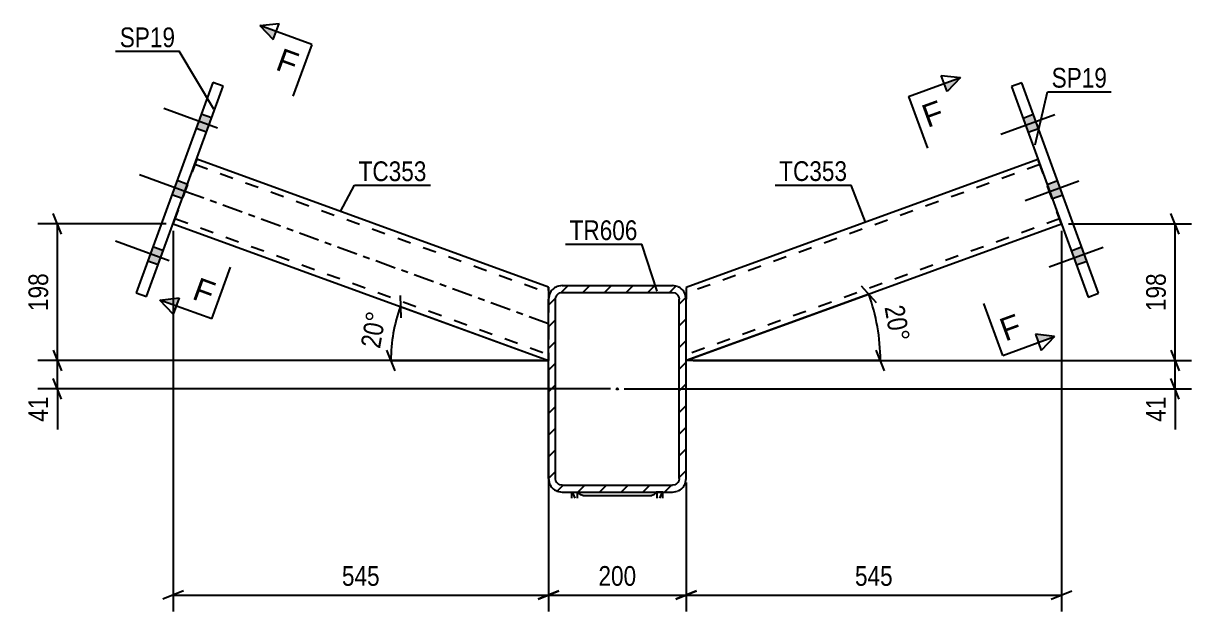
# Model space of a CAD drawing. Header units: millimetres. Extents: x 0 to 1189, y 0 to 841.
# Drawn here: x 337.1 to 506.8, y 200.7 to 286.1 of the extents above; entities that cross this region are included whole.
import ezdxf

# ---------------------------------------------------------------- set-up
doc = ezdxf.new("R2010")
doc.units = ezdxf.units.MM
doc.linetypes.add('DXK_LINE_DOT2', pattern=[3.9198, 1.9599, -1.9599])
doc.linetypes.add('DXK_LINE_DOT3', pattern=[5.9187, 2.979, -0.9799, 0.9799, -0.9799])
doc.styles.add('Arial', font='ARIAL.TTF', dxfattribs={"height": 0.2})
doc.styles.add('Arial Narrow', font='ARIALN.TTF', dxfattribs={"height": 0.2})

# ---------------------------------------------------------------- blocks, each defined once
blk = doc.blocks.new('Part-761554047-5859 - 5801')
at = {"color": 2, "linetype": 'Continuous'}
for p, q in [((364.62, 277.49), (353.51, 246.95)), ((355.01, 246.4), (366.12, 276.94)), ((366.12, 276.94), (364.62, 277.49)), ((353.51, 246.95), (355.01, 246.4))]:
    blk.add_line(p, q, dxfattribs=at)
blk = doc.blocks.new('Bolt-761554047-5811 - 5801')
at = {"linetype": 'Continuous'}
for points in [[(484.53, 270.76), (483.77, 272.82), (482.27, 272.28), (483.02, 270.21)], [(484.53, 270.76), (483.77, 272.82), (482.27, 272.28), (483.02, 270.21)], [(484.53, 270.76), (483.77, 272.82), (482.27, 272.28), (483.02, 270.21)], [(488.03, 261.13), (487.28, 263.19), (485.77, 262.65), (486.53, 260.58)], [(488.03, 261.13), (487.28, 263.19), (485.77, 262.65), (486.53, 260.58)], [(491.54, 251.49), (490.78, 253.56), (489.28, 253.01), (490.03, 250.95)], [(491.54, 251.49), (490.78, 253.56), (489.28, 253.01), (490.03, 250.95)], [(491.54, 251.49), (490.78, 253.56), (489.28, 253.01), (490.03, 250.95)]]:
    blk.add_hatch(color=1, dxfattribs=at).paths.add_polyline_path(points)
at = {"color": 1, "linetype": 'Continuous'}
for p, q in [((486.87, 272.78), (479.07, 269.94)), ((486.87, 272.78), (479.07, 269.94)), ((486.87, 272.78), (479.07, 269.94)), ((483.77, 272.82), (482.27, 272.28)), ((483.77, 272.82), (482.27, 272.28)), ((483.77, 272.82), (482.27, 272.28)), ((484.53, 270.76), (483.02, 270.21)), ((484.53, 270.76), (483.02, 270.21)), ((484.53, 270.76), (483.02, 270.21)), ((490.38, 263.15), (482.58, 260.31)), ((490.38, 263.15), (482.58, 260.31)), ((487.28, 263.19), (485.77, 262.65)), ((487.28, 263.19), (485.77, 262.65)), ((488.03, 261.13), (486.53, 260.58)), ((488.03, 261.13), (486.53, 260.58)), ((493.89, 253.52), (486.09, 250.68)), ((493.89, 253.52), (486.09, 250.68)), ((493.89, 253.52), (486.09, 250.68)), ((490.78, 253.56), (489.28, 253.01)), ((490.78, 253.56), (489.28, 253.01)), ((490.78, 253.56), (489.28, 253.01)), ((491.54, 251.49), (490.03, 250.95)), ((491.54, 251.49), (490.03, 250.95)), ((491.54, 251.49), (490.03, 250.95))]:
    blk.add_line(p, q, dxfattribs=at)
blk = doc.blocks.new('Part-761554047-5825 - 5801')
at = {"color": 2, "linetype": 'Continuous'}
for p, q in [((482.1, 277.43), (480.59, 276.88)), ((480.59, 276.88), (491.71, 246.34)), ((493.21, 246.89), (482.1, 277.43)), ((491.71, 246.34), (493.21, 246.89))]:
    blk.add_line(p, q, dxfattribs=at)
blk = doc.blocks.new('Bolt-761554047-5840 - 5801')
at = {"linetype": 'Continuous'}
for points in [[(363.7, 270.27), (364.45, 272.34), (362.95, 272.88), (362.19, 270.82)], [(363.7, 270.27), (364.45, 272.34), (362.95, 272.88), (362.19, 270.82)], [(363.7, 270.27), (364.45, 272.34), (362.95, 272.88), (362.19, 270.82)], [(360.19, 260.64), (360.94, 262.7), (359.44, 263.25), (358.69, 261.18)], [(360.19, 260.64), (360.94, 262.7), (359.44, 263.25), (358.69, 261.18)], [(356.68, 251), (357.44, 253.07), (355.93, 253.62), (355.18, 251.55)], [(356.68, 251), (357.44, 253.07), (355.93, 253.62), (355.18, 251.55)], [(356.68, 251), (357.44, 253.07), (355.93, 253.62), (355.18, 251.55)]]:
    blk.add_hatch(color=1, dxfattribs=at).paths.add_polyline_path(points)
at = {"color": 1, "linetype": 'Continuous'}
for p, q in [((365.29, 270.86), (357.49, 273.7)), ((365.29, 270.86), (357.49, 273.7)), ((365.29, 270.86), (357.49, 273.7)), ((364.45, 272.34), (362.95, 272.88)), ((364.45, 272.34), (362.95, 272.88)), ((364.45, 272.34), (362.95, 272.88)), ((363.7, 270.27), (362.19, 270.82)), ((363.7, 270.27), (362.19, 270.82)), ((363.7, 270.27), (362.19, 270.82)), ((361.79, 261.23), (353.99, 264.06)), ((361.79, 261.23), (353.99, 264.06)), ((360.94, 262.7), (359.44, 263.25)), ((360.94, 262.7), (359.44, 263.25)), ((360.19, 260.64), (358.69, 261.18)), ((360.19, 260.64), (358.69, 261.18)), ((358.28, 251.59), (350.48, 254.43)), ((358.28, 251.59), (350.48, 254.43)), ((358.28, 251.59), (350.48, 254.43)), ((357.44, 253.07), (355.93, 253.62)), ((357.44, 253.07), (355.93, 253.62)), ((357.44, 253.07), (355.93, 253.62)), ((356.68, 251), (355.18, 251.55)), ((356.68, 251), (355.18, 251.55)), ((356.68, 251), (355.18, 251.55))]:
    blk.add_line(p, q, dxfattribs=at)
blk = doc.blocks.new('Part-761554047-5904 - 5801')
at = {"linetype": 'Continuous'}
h = blk.add_hatch(dxfattribs=at)
h.set_pattern_fill('', scale=0.7, style=0, pattern_type=0)
h.set_pattern_definition([(45, (413.3587, 220.0091), (-1.57154, 1.57154), [])])
h.paths.add_polyline_path([(413.36, 246.01), (413.36, 220.01), (413.51, 219.24), (413.94, 218.59), (414.59, 218.16), (415.36, 218.01), (431.36, 218.01), (432.12, 218.16), (432.77, 218.59), (433.21, 219.24), (433.36, 220.01), (433.36, 246.01), (433.21, 246.77), (432.77, 247.42), (432.12, 247.86), (431.36, 248.01), (415.36, 248.01), (414.59, 247.86), (413.94, 247.42), (413.51, 246.77)])
h.paths.add_polyline_path([(414.65, 246.72), (414.98, 246.93), (415.36, 247.01), (431.36, 247.01), (431.74, 246.93), (432.07, 246.72), (432.28, 246.39), (432.36, 246.01), (432.36, 220.01), (432.28, 219.63), (432.07, 219.3), (431.74, 219.09), (431.36, 219.01), (415.36, 219.01), (414.98, 219.09), (414.65, 219.3), (414.43, 219.63), (414.36, 220.01), (414.36, 246.01), (414.43, 246.39)])
blk.add_hatch(color=30, dxfattribs=at).paths.add_polyline_path([(423.36, 232.91, -1), (423.36, 233.11, -1)])
at = {"color": 2, "linetype": 'Continuous'}
for p, q in [((415.36, 248.01), (414.59, 247.86)), ((415.36, 248.01), (431.36, 248.01)), ((432.12, 247.86), (431.36, 248.01)), ((413.51, 246.77), (413.36, 246.01)), ((413.36, 220.01), (413.36, 246.01)), ((414.36, 246.01), (414.43, 246.39)), ((414.36, 220.01), (414.36, 246.01)), ((414.98, 246.93), (415.36, 247.01)), ((415.36, 247.01), (431.36, 247.01)), ((431.36, 247.01), (431.74, 246.93)), ((432.28, 246.39), (432.36, 246.01)), ((432.36, 220.01), (432.36, 246.01)), ((433.36, 246.01), (433.21, 246.77)), ((433.36, 220.01), (433.36, 246.01)), ((413.36, 220.01), (413.51, 219.24)), ((414.43, 219.63), (414.36, 220.01)), ((415.36, 219.01), (414.98, 219.09)), ((415.36, 219.01), (431.36, 219.01)), ((431.74, 219.09), (431.36, 219.01)), ((432.36, 220.01), (432.28, 219.63)), ((433.21, 219.24), (433.36, 220.01)), ((414.59, 218.16), (415.36, 218.01)), ((415.36, 218.01), (431.36, 218.01)), ((431.36, 218.01), (432.12, 218.16))]:
    blk.add_line(p, q, dxfattribs=at)
at = {"color": 30, "linetype": 'DXK_LINE_DOT3'}
blk.add_line((423.36, 233.01), (423.36, 233.01), dxfattribs=at)
at = {"color": 30, "linetype": 'Continuous'}
blk.add_circle((423.36, 233.01), 0.1, dxfattribs=at)
at = {"color": 2, "linetype": 'Continuous'}
for centre, radius, start, end in [((415.36, 246.01), 2, 112.5, 157.5), ((431.36, 246.01), 2, 22.5, 67.5), ((415.36, 246.01), 1, 112.5, 157.5), ((431.36, 246.01), 1, 22.5, 67.5), ((415.36, 220.01), 2, 202.5, 247.5), ((415.36, 220.01), 1, 202.5, 247.5), ((431.36, 220.01), 1, 292.5, 337.5), ((431.36, 220.01), 2, 292.5, 337.5)]:
    blk.add_arc(centre, radius, start, end, dxfattribs=at)
blk = doc.blocks.new('Part-761554047-5874 - 5801')
at = {"color": 2, "linetype": 'Continuous'}
for p, q in [((416.76, 217.14), (416.76, 218.01)), ((416.85, 218.01), (416.88, 217.8)), ((416.88, 217.8), (417.18, 217.14)), ((417.79, 217.86), (417.73, 218.01)), ((418.05, 217.61), (417.79, 217.86)), ((418.36, 217.52), (418.05, 217.61)), ((418.36, 217.52), (428.36, 217.52)), ((428.66, 217.61), (428.36, 217.52)), ((428.92, 217.86), (428.66, 217.61)), ((428.99, 218.01), (428.92, 217.86)), ((429.54, 217.14), (429.84, 217.8)), ((429.84, 217.8), (429.87, 218.01)), ((429.96, 217.14), (429.96, 218.01))]:
    blk.add_line(p, q, dxfattribs=at)
at = {"color": 7, "linetype": 'DXK_LINE_DOT2'}
for p, q in [((416.76, 218.01), (416.85, 218.01)), ((416.85, 218.01), (417.73, 218.01)), ((417.56, 217.14), (417.56, 218.01)), ((429.96, 218.01), (428.99, 218.01)), ((429.16, 217.14), (429.16, 218.01))]:
    blk.add_line(p, q, dxfattribs=at)
blk = doc.blocks.new('Part-761554047-5893 - 5801')
at = {"color": 2, "linetype": 'Continuous'}
for p, q in [((484.44, 266.31), (433.36, 247.72)), ((487.86, 256.91), (433.36, 237.08)), ((433.36, 247.72), (433.36, 246.02))]:
    blk.add_line(p, q, dxfattribs=at)
at = {"color": 7, "linetype": 'DXK_LINE_DOT2'}
for p, q in [((484.71, 265.56), (433.36, 246.87)), ((487.86, 256.91), (484.44, 266.31)), ((487.59, 257.67), (433.36, 237.93)), ((433.36, 247.72), (433.36, 247.22)), ((433.36, 237.08), (433.36, 246.02))]:
    blk.add_line(p, q, dxfattribs=at)
blk = doc.blocks.new('Part-761554047-5925 - 5801')
at = {"color": 7, "linetype": 'DXK_LINE_DOT2'}
for p, q in [((362.28, 266.37), (358.86, 256.97)), ((362, 265.62), (413.36, 246.92)), ((359.13, 257.72), (413.36, 237.99)), ((413.36, 247.28), (413.36, 247.78)), ((413.36, 246.07), (413.36, 237.13))]:
    blk.add_line(p, q, dxfattribs=at)
at = {"color": 2, "linetype": 'Continuous'}
for p, q in [((413.36, 247.78), (362.28, 266.37)), ((358.86, 256.97), (413.36, 237.13)), ((413.36, 247.78), (413.36, 246.07)), ((413.36, 246.07), (413.36, 246.01))]:
    blk.add_line(p, q, dxfattribs=at)
at = {"color": 7, "linetype": 'DXK_LINE_DOT3'}
blk.add_line((413.36, 242.46), (360.57, 261.67), dxfattribs=at)
blk = doc.blocks.new('AngleDimension-761554047-5968 - 5801')
at = {"color": 7, "linetype": 'Continuous'}
for p, q in [((391.81, 246.57), (391.91, 243.34)), ((391.86, 244.95), (413.36, 237.13)), ((391.08, 235.63), (389.88, 238.63)), ((412.36, 237.13), (390.48, 237.13)), ((390.48, 237.13), (413.36, 237.13))]:
    blk.add_line(p, q, dxfattribs=at)
blk.add_arc((413.36, 237.13), 22.88, 160, 180, dxfattribs=at)
at = {"color": 0}
blk.add_wipeout([(390.5, 244.44), (386.36, 245.16), (385.24, 238.8), (389.38, 238.07)], dxfattribs=at)
at = {"color": 3, "style": 'Arial Narrow'}
blk.add_text('20°', height=2.863, rotation=80.0021, dxfattribs=at).set_placement((388.89, 238.77))
blk = doc.blocks.new('StraightDimension-761554047-5991 - 5801')
at = {"color": 7, "linetype": 'Continuous'}
for p, q in [((504.96, 255.46), (503.76, 258.46)), ((488.86, 256.96), (506.76, 256.96)), ((504.36, 237.13), (504.36, 256.96)), ((503.76, 238.63), (504.96, 235.63)), ((434.36, 237.13), (506.76, 237.13))]:
    blk.add_line(p, q, dxfattribs=at)
at = {"color": 0}
blk.add_wipeout([(503.61, 250.39), (499.41, 250.39), (499.41, 243.7), (503.61, 243.7)], dxfattribs=at)
at = {"color": 3, "style": 'Arial Narrow'}
blk.add_text('198', height=2.863, rotation=90.0002, dxfattribs=at).set_placement((503.01, 244.3))
blk = doc.blocks.new('StraightDimension-761554047-5929 - 5801')
at = {"color": 7, "linetype": 'Continuous'}
for p, q in [((342.66, 255.47), (341.46, 258.47)), ((357.86, 256.97), (339.21, 256.97)), ((342.06, 237.13), (342.06, 256.97)), ((341.46, 238.63), (342.66, 235.63)), ((412.36, 237.13), (339.21, 237.13))]:
    blk.add_line(p, q, dxfattribs=at)
at = {"color": 0}
blk.add_wipeout([(341.31, 250.39), (337.11, 250.39), (337.11, 243.71), (341.31, 243.71)], dxfattribs=at)
at = {"color": 3, "style": 'Arial Narrow'}
blk.add_text('198', height=2.863, rotation=90.0002, dxfattribs=at).set_placement((340.71, 244.31))
blk = doc.blocks.new('StraightDimension-761554047-5934 - 5801')
at = {"color": 7, "linetype": 'Continuous'}
for p, q in [((341.46, 238.63), (342.66, 235.63)), ((412.36, 237.13), (339.21, 237.13)), ((342.06, 233.02), (342.06, 237.13)), ((342.66, 231.52), (341.46, 234.52)), ((422.36, 233.02), (339.21, 233.02))]:
    blk.add_line(p, q, dxfattribs=at)
at = {"color": 0}
blk.add_wipeout([(341.31, 232.49), (337.11, 232.49), (337.11, 227.64), (341.31, 227.64)], dxfattribs=at)
at = {"color": 7, "linetype": 'Continuous'}
blk.add_line((342.06, 233.02), (342.06, 227.11), dxfattribs=at)
blk.add_line((342.06, 233.02), (342.06, 227.11), dxfattribs=at)
at = {"color": 3, "style": 'Arial Narrow'}
blk.add_text('41', height=2.863, rotation=90.0002, dxfattribs=at).set_placement((340.71, 228.24))
blk = doc.blocks.new('StraightDimension-761554047-5944 - 5801')
at = {"color": 7, "linetype": 'Continuous'}
for p, q in [((413.36, 236.13), (413.36, 200.67)), ((433.36, 219.41), (433.36, 200.67)), ((414.86, 203.67), (411.86, 202.47)), ((431.86, 202.47), (434.86, 203.67)), ((413.36, 203.07), (433.36, 203.07))]:
    blk.add_line(p, q, dxfattribs=at)
at = {"color": 0}
blk.add_wipeout([(426.7, 203.82), (426.7, 208.02), (420.02, 208.02), (420.02, 203.82)], dxfattribs=at)
at = {"color": 3, "style": 'Arial Narrow'}
blk.add_text('200', height=2.863, dxfattribs=at).set_placement((420.62, 204.42))
blk = doc.blocks.new('StraightDimension-761554047-5951 - 5801')
at = {"color": 7, "linetype": 'Continuous'}
for p, q in [((487.86, 255.96), (487.86, 200.67)), ((433.36, 219.41), (433.36, 200.67)), ((434.86, 203.67), (431.86, 202.47)), ((486.36, 202.47), (489.36, 203.67)), ((433.36, 203.07), (487.86, 203.07))]:
    blk.add_line(p, q, dxfattribs=at)
at = {"color": 0}
blk.add_wipeout([(463.95, 203.82), (463.95, 208.02), (457.27, 208.02), (457.27, 203.82)], dxfattribs=at)
at = {"color": 3, "style": 'Arial Narrow'}
blk.add_text('545', height=2.863, dxfattribs=at).set_placement((457.87, 204.42))
blk = doc.blocks.new('StraightDimension-761554047-5958 - 5801')
at = {"color": 7, "linetype": 'Continuous'}
for p, q in [((358.86, 255.97), (358.86, 200.67)), ((413.36, 236.13), (413.36, 200.67)), ((360.36, 203.67), (357.36, 202.47)), ((411.86, 202.47), (414.86, 203.67)), ((358.86, 203.07), (413.36, 203.07))]:
    blk.add_line(p, q, dxfattribs=at)
at = {"color": 0}
blk.add_wipeout([(389.45, 203.82), (389.45, 208.02), (382.77, 208.02), (382.77, 203.82)], dxfattribs=at)
at = {"color": 3, "style": 'Arial Narrow'}
blk.add_text('545', height=2.863, dxfattribs=at).set_placement((383.37, 204.42))
blk = doc.blocks.new('AngleDimension-761554047-5966 - 5801')
at = {"color": 7, "linetype": 'Continuous'}
for p, q in [((458.78, 247.97), (460.94, 245.57)), ((459.86, 246.77), (433.36, 237.13)), ((434.3, 237.47), (459.86, 246.77)), ((462.16, 235.63), (460.96, 238.63)), ((461.56, 237.13), (433.36, 237.13))]:
    blk.add_line(p, q, dxfattribs=at)
blk.add_arc((433.36, 237.13), 28.2, 0, 20, dxfattribs=at)
at = {"color": 0}
blk.add_wipeout([(462.58, 239), (466.71, 239.73), (465.59, 246.09), (461.46, 245.36)], dxfattribs=at)
at = {"color": 3, "style": 'Arial Narrow'}
blk.add_text('20°', height=2.863, rotation=-80.0021, dxfattribs=at).set_placement((462.15, 244.87))
blk = doc.blocks.new('StraightDimension-761554047-5970 - 5801')
at = {"color": 7, "linetype": 'Continuous'}
for p, q in [((503.76, 238.63), (504.96, 235.63)), ((434.36, 237.13), (506.76, 237.13)), ((504.36, 233.01), (504.36, 237.13)), ((504.96, 231.51), (503.76, 234.51)), ((424.36, 233.01), (506.76, 233.01))]:
    blk.add_line(p, q, dxfattribs=at)
at = {"color": 0}
blk.add_wipeout([(503.61, 232.48), (499.41, 232.48), (499.41, 227.63), (503.61, 227.63)], dxfattribs=at)
at = {"color": 7, "linetype": 'Continuous'}
blk.add_line((504.36, 233.01), (504.36, 227.1), dxfattribs=at)
blk.add_line((504.36, 233.01), (504.36, 227.1), dxfattribs=at)
at = {"color": 3, "style": 'Arial Narrow'}
blk.add_text('41', height=2.863, rotation=90.0002, dxfattribs=at).set_placement((503.01, 228.23))
blk = doc.blocks.new('SectionMark-761554047-6004 - 5801')
at = {"linetype": 'Continuous'}
for points in [[(373.81, 284.89), (373.38, 283.72), (371.46, 285.75)], [(359.73, 246.22), (359.3, 245.04), (356.95, 245.9)]]:
    blk.add_hatch(color=6, dxfattribs=at).paths.add_polyline_path(points)
at = {"color": 6, "linetype": 'Continuous'}
for p, q in [((371.46, 285.75), (374.24, 286.07)), ((371.46, 285.75), (373.38, 283.72)), ((373.38, 283.72), (374.24, 286.07)), ((356.95, 245.9), (359.73, 246.22)), ((359.73, 246.22), (358.88, 243.87)), ((358.88, 243.87), (356.95, 245.9))]:
    blk.add_line(p, q, dxfattribs=at)
at = {"color": 0, "linetype": 'Continuous'}
for points in [[(376.24, 278.42), (377.44, 281.71), (374.76, 282.68), (373.56, 279.4)], [(364.13, 245.15), (365.33, 248.44), (362.65, 249.41), (361.45, 246.12)]]:
    blk.add_wipeout(points, dxfattribs=at)
at = {"color": 6, "linetype": 'Continuous'}
for p, q in [((378.98, 283.01), (371.46, 285.75)), ((378.98, 283.01), (376.24, 275.49)), ((364.47, 243.16), (367.21, 250.68)), ((364.47, 243.16), (356.95, 245.9))]:
    blk.add_line(p, q, dxfattribs=at)
at = {"color": 3, "linetype": 'Continuous', "style": 'Arial'}
for p in [(373.56, 279.4), (361.45, 246.12)]:
    blk.add_text('F', height=3.34, rotation=-20.002, dxfattribs=at).set_placement(p)
blk = doc.blocks.new('Mark-761554047-5821 - 5801')
at = {"color": 0}
blk.add_wipeout([(494.47, 276.74), (494.47, 279.74), (486.43, 279.74), (486.43, 276.74)], dxfattribs=at)
blk.add_wipeout([(494.47, 276.74), (494.47, 279.74), (486.43, 279.74), (486.43, 276.74)], dxfattribs=at)
at = {"color": 30, "linetype": 'Continuous'}
for p, q in [((484.02, 268.42), (485.83, 276.14)), ((485.83, 276.14), (495.07, 276.14))]:
    blk.add_line(p, q, dxfattribs=at)
at = {"color": 3, "style": 'Arial Narrow'}
blk.add_text('SP19', height=2.863, dxfattribs=at).set_placement((486.43, 276.74))
blk = doc.blocks.new('Mark-761554047-5855 - 5801')
at = {"color": 0}
blk.add_wipeout([(359.15, 282.61), (359.15, 285.61), (351.11, 285.61), (351.11, 282.61)], dxfattribs=at)
blk.add_wipeout([(359.15, 282.61), (359.15, 285.61), (351.11, 285.61), (351.11, 282.61)], dxfattribs=at)
at = {"color": 30, "linetype": 'Continuous'}
for p in [(350.51, 282.01), (364.77, 273.6)]:
    blk.add_line(p, (359.75, 282.01), dxfattribs=at)
at = {"color": 3, "style": 'Arial Narrow'}
blk.add_text('SP19', height=2.863, dxfattribs=at).set_placement((351.11, 282.61))
blk = doc.blocks.new('Mark-761554047-5889 - 5801')
at = {"color": 0}
blk.add_wipeout([(456.74, 263.19), (456.74, 266.19), (446.87, 266.19), (446.87, 263.19)], dxfattribs=at)
blk.add_wipeout([(456.74, 263.19), (456.74, 266.19), (446.87, 266.19), (446.87, 263.19)], dxfattribs=at)
at = {"color": 30, "linetype": 'Continuous'}
for p in [(446.27, 262.59), (459.38, 257.19)]:
    blk.add_line(p, (457.34, 262.59), dxfattribs=at)
at = {"color": 3, "style": 'Arial Narrow'}
blk.add_text('TC353', height=2.863, dxfattribs=at).set_placement((446.87, 263.19))
blk = doc.blocks.new('Mark-761554047-5900 - 5801')
at = {"color": 0}
blk.add_wipeout([(426.3, 254.61), (426.3, 257.61), (416.43, 257.61), (416.43, 254.61)], dxfattribs=at)
blk.add_wipeout([(426.3, 254.61), (426.3, 257.61), (416.43, 257.61), (416.43, 254.61)], dxfattribs=at)
at = {"color": 30, "linetype": 'Continuous'}
for p in [(415.83, 254.01), (429.16, 247.18)]:
    blk.add_line(p, (426.9, 254.01), dxfattribs=at)
at = {"color": 3, "style": 'Arial Narrow'}
blk.add_text('TR606', height=2.863, dxfattribs=at).set_placement((416.43, 254.61))
blk = doc.blocks.new('Mark-761554047-5921 - 5801')
at = {"color": 0}
blk.add_wipeout([(395.65, 263.17), (395.65, 266.17), (385.79, 266.17), (385.79, 263.17)], dxfattribs=at)
blk.add_wipeout([(395.65, 263.17), (395.65, 266.17), (385.79, 266.17), (385.79, 263.17)], dxfattribs=at)
at = {"color": 30, "linetype": 'Continuous'}
for p, q in [((383.16, 258.77), (385.19, 262.57)), ((385.19, 262.57), (396.25, 262.57))]:
    blk.add_line(p, q, dxfattribs=at)
at = {"color": 3, "style": 'Arial Narrow'}
blk.add_text('TC353', height=2.863, dxfattribs=at).set_placement((385.79, 263.17))
blk = doc.blocks.new('SectionMark-761554047-6002 - 5801')
at = {"linetype": 'Continuous'}
for points in [[(471.25, 276.17), (470.82, 277.34), (473.17, 278.2)], [(484.51, 239.75), (484.08, 240.93), (486.86, 240.61)]]:
    blk.add_hatch(color=6, dxfattribs=at).paths.add_polyline_path(points)
at = {"color": 6, "linetype": 'Continuous'}
for p, q in [((471.25, 276.17), (470.4, 278.52)), ((470.4, 278.52), (473.17, 278.2)), ((473.17, 278.2), (471.25, 276.17)), ((486.86, 240.61), (484.08, 240.93)), ((484.08, 240.93), (484.93, 238.58)), ((486.86, 240.61), (484.93, 238.58))]:
    blk.add_line(p, q, dxfattribs=at)
at = {"color": 0, "linetype": 'Continuous'}
for points in [[(471.07, 271.85), (469.87, 275.14), (467.19, 274.16), (468.39, 270.87)], [(482.36, 240.83), (481.16, 244.12), (478.48, 243.15), (479.68, 239.86)]]:
    blk.add_wipeout(points, dxfattribs=at)
at = {"color": 6, "linetype": 'Continuous'}
for p, q in [((465.66, 275.46), (473.17, 278.2)), ((465.66, 275.46), (468.39, 267.95)), ((479.34, 237.87), (476.6, 245.39)), ((479.34, 237.87), (486.86, 240.61))]:
    blk.add_line(p, q, dxfattribs=at)
at = {"color": 3, "linetype": 'Continuous', "style": 'Arial'}
for p in [(468.39, 270.87), (479.68, 239.86)]:
    blk.add_text('F', height=3.34, rotation=20.002, dxfattribs=at).set_placement(p)

msp = doc.modelspace()

# ---------------------------------------------------------------- block references
for name in ['Part-761554047-5859 - 5801', 'Part-761554047-5825 - 5801', 'Bolt-761554047-5840 - 5801', 'Bolt-761554047-5811 - 5801', 'Part-761554047-5925 - 5801', 'Part-761554047-5893 - 5801', 'Part-761554047-5904 - 5801', 'Part-761554047-5874 - 5801']:
    msp.add_blockref(name, (0, 0))

# ---------------------------------------------------------------- next in the draw order: block references
for name in ['Mark-761554047-5821 - 5801', 'StraightDimension-761554047-5991 - 5801', 'Mark-761554047-5900 - 5801', 'AngleDimension-761554047-5968 - 5801']:
    msp.add_blockref(name, (0, 0))

# ---------------------------------------------------------------- next in the draw order: block references
for name in ['Mark-761554047-5889 - 5801', 'StraightDimension-761554047-5929 - 5801']:
    msp.add_blockref(name, (0, 0))

# ---------------------------------------------------------------- next in the draw order: block references
for name in ['Mark-761554047-5921 - 5801', 'StraightDimension-761554047-5934 - 5801']:
    msp.add_blockref(name, (0, 0))

# ---------------------------------------------------------------- next in the draw order: block references
msp.add_blockref('StraightDimension-761554047-5944 - 5801', (0, 0))

# ---------------------------------------------------------------- next in the draw order: block references
for name in ['StraightDimension-761554047-5958 - 5801', 'StraightDimension-761554047-5951 - 5801']:
    msp.add_blockref(name, (0, 0))

# ---------------------------------------------------------------- next in the draw order: block references
for name in ['SectionMark-761554047-6004 - 5801', 'AngleDimension-761554047-5966 - 5801']:
    msp.add_blockref(name, (0, 0))

# ---------------------------------------------------------------- next in the draw order: block references
for name in ['Mark-761554047-5855 - 5801', 'StraightDimension-761554047-5970 - 5801']:
    msp.add_blockref(name, (0, 0))

# ---------------------------------------------------------------- next in the draw order: block references
msp.add_blockref('SectionMark-761554047-6002 - 5801', (0, 0))

doc.saveas('drawing.dxf')
